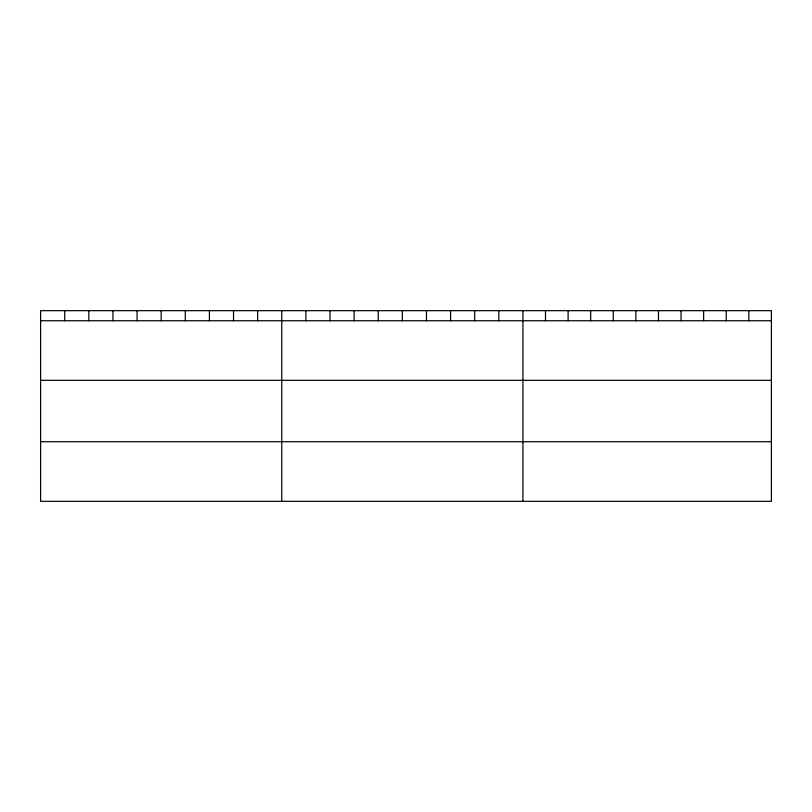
<?xml version="1.0" encoding="UTF-8"?>
<svg xmlns="http://www.w3.org/2000/svg" width="812" height="812" viewBox="0 0 812 812"><rect width="100%" height="100%" fill="white"/><g stroke="black" fill="none" stroke-linecap="round" stroke-linejoin="round"><path stroke-width="1.22" d="M771.4 320.74L771.4 501.319L40.6 501.319L40.6 310.681L771.4 310.681L771.4 320.74L40.6 320.74M40.6 380.331L771.4 380.331M40.6 441.728L771.4 441.728M748.816 310.681L748.816 320.74M726.222 310.681L726.222 320.74M703.639 310.681L703.639 320.74M681.045 310.681L681.045 320.74M658.461 310.681L658.461 320.74M635.867 310.681L635.867 320.74M613.283 310.681L613.283 320.74M590.689 310.681L590.689 320.74M568.106 310.681L568.106 320.74M545.512 310.681L545.512 320.74M522.928 310.681L522.928 501.319M498.812 310.681L498.812 320.74M474.695 310.681L474.695 320.74M450.579 310.681L450.579 320.74M426.462 310.681L426.462 320.74M402.346 310.681L402.346 320.74M378.23 310.681L378.23 320.74M354.113 310.681L354.113 320.74M329.997 310.681L329.997 320.74M305.88 310.681L305.88 320.74M281.764 310.681L281.764 501.319M257.648 310.681L257.648 320.74M233.531 310.681L233.531 320.74M209.415 310.681L209.415 320.74M185.298 310.681L185.298 320.74M161.182 310.681L161.182 320.74M137.066 310.681L137.066 320.74M112.949 310.681L112.949 320.74M88.833 310.681L88.833 320.74M64.716 310.681L64.716 320.74"/></g></svg>
